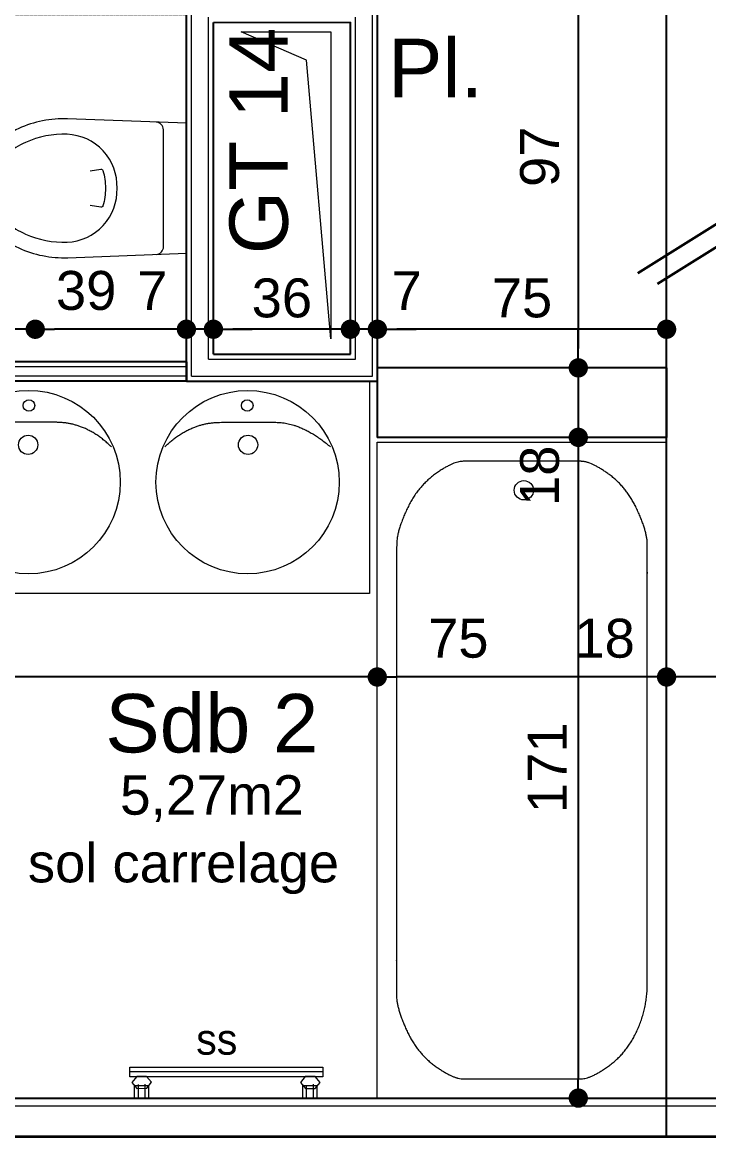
# Model space of a CAD drawing. Header units: centimetres. Extents: x 16433 to 114398, y -50094 to -12305.
# Drawn here: x 61239.6 to 61417.6, y -32164.1 to -31875.3 of the extents above; entities that cross this region are included whole.
import ezdxf

# ---------------------------------------------------------------- set-up
doc = ezdxf.new("R2010")
doc.units = ezdxf.units.CM
doc.header["$LTSCALE"] = 0.5
doc.linetypes.add('Style de ligne -1', pattern=[0.41664, 0.20828, -0.20836])
doc.linetypes.add('Style de ligne -5', pattern=[0.20828, 0.069425, -0.138855])
doc.layers.get('0').update_dxf_attribs({"linetype": 'CONTINUOUS'})
doc.layers.get('DEFPOINTS').update_dxf_attribs({"linetype": 'CONTINUOUS'})
doc.layers.add('3-BAT C-Niveau-3', color=7, linetype='CONTINUOUS')
doc.styles.add('Geneva', font='')
doc.styles.add('Helvetica', font='')
doc.styles.get('Geneva').set_extended_font_data('Geneva')
doc.styles.get('Helvetica').set_extended_font_data('Helvetica')
doc.dimstyles.new('IS', dxfattribs={"dimtxt": 10.08724, "dimasz": 5.007446, "dimexe": 2, "dimexo": 10, "dimgap": 3, "dimtad": 1, "dimdec": 1, "dimtxsty": 'Helvetica', "dimblk": 'DOT', "dimblk1": 'DOT', "dimblk2": 'DOT', "dimcen": 0, "dimdle": 10, "dimazin": 0, "dimtfac": 0.8, "dimtdec": 1, "dimtix": 1, "dimtmove": 0, "dimatfit": 0, "dimldrblk": 'VW_FILLEDARROW-1', "dimfxl": 10, "dimfxlon": 1, "dimfrac": 2, "dimtolj": 1, "dimarcsym": 0})

# ---------------------------------------------------------------- blocks, each defined once
blk = doc.blocks.new('Groupe-9-1')
at = {"color": 7, "linetype": 'Continuous', "lineweight": 35}
for p, q in [((17172.45, -46216.26), (17273.74, -46325.9)), ((17271.07, -46330.37), (17170.72, -46221.75))]:
    blk.add_line(p, q, dxfattribs=at)
at = {"color": 7, "linetype": 'Style de ligne -5', "lineweight": 5}
for p, q in [((17309.77, -46216.14), (17276.69, -46314.01)), ((17264.76, -46224.67), (17266.83, -46315.87)), ((17224.35, -46232.32), (17252.02, -46302.39)), ((17279.54, -46322.43), (17355.08, -46237.63)), ((17364.26, -46286.11), (17281.4, -46332.28)), ((17352.15, -46437.12), (17328.89, -46314.3)), ((17283.27, -46342.14), (17371.7, -46325.4)), ((17376.64, -46351.47), (17288.21, -46368.21)), ((17293.14, -46394.28), (17381.57, -46377.54)), ((17386.51, -46403.6), (17298.08, -46420.35)), ((17303.02, -46446.42), (17391.45, -46429.67))]:
    blk.add_line(p, q, dxfattribs=at)
at = {"color": 7, "linetype": 'Continuous', "lineweight": 5}
for p, q in [((17260.36, -46328.64), (17170.6, -46242.5)), ((17161.99, -46292.89), (17262.22, -46338.49)), ((17264.09, -46348.35), (17170.14, -46335.92)), ((17226.71, -46419.65), (17210.98, -46336.63)), ((17177.53, -46374.96), (17265.96, -46358.21)), ((17270.9, -46384.28), (17182.47, -46401.03))]:
    blk.add_line(p, q, dxfattribs=at)
at = {"color": 7, "linetype": 'Style de ligne -5', "lineweight": 5, "flags": 128}
for points in [[(17192.81, -46238.29), (17349.58, -46208.6), (17391.45, -46429.67), (17303.02, -46446.42), (17277.9, -46313.78), (17264.83, -46316.25)], [(17192.81, -46238.29), (17349.58, -46208.6), (17350.51, -46213.52), (17196.81, -46242.62)]]:
    blk.add_lwpolyline(points, dxfattribs=at)
for points in [[(17391.47, -46456.64), (17344.67, -46209.53), (17349.58, -46208.6), (17396.38, -46455.71)], [(17359.77, -46415.32), (17337.08, -46419.62), (17352.15, -46437.12)]]:
    blk.add_lwpolyline(points, close=True, dxfattribs=at)
at = {"color": 7, "linetype": 'Continuous', "lineweight": 5, "flags": 128}
for points in [[(17259.04, -46317.35), (17258.25, -46317.5), (17275.83, -46410.35), (17187.4, -46427.1), (17153.07, -46245.82), (17187.01, -46239.39)], [(17191.01, -46243.72), (17154, -46250.73), (17153.07, -46245.82), (17187.01, -46239.39)]]:
    blk.add_lwpolyline(points, dxfattribs=at)
for points in [[(17158.19, -46244.89), (17197.45, -46452.21), (17192.54, -46453.14), (17153.28, -46245.82)], [(17206.33, -46292.47), (17225, -46306.07), (17227.44, -46283.1)]]:
    blk.add_lwpolyline(points, close=True, dxfattribs=at)
at = {"color": 7, "linetype": 'Style de ligne -5', "lineweight": 5}
blk.add_arc((17269.93, -46325.46), 60, 10.7236, 130.3529, dxfattribs=at)
at = {"color": 7, "linetype": 'Continuous', "lineweight": 5}
blk.add_arc((17269.93, -46325.46), 60, 135.087, 190.7236, dxfattribs=at)
blk = doc.blocks.new('Groupe-14-1')
at = {"color": 7}
blk.add_blockref('Groupe-9-1', (0, 0), dxfattribs=at)
blk = doc.blocks.new('Baignoire 175x75')
at = {"color": 7, "linetype": 'Continuous', "lineweight": 18, "flags": 128}
blk.add_lwpolyline([(0, 0), (170, 0), (170, -75), (0, -75)], close=True, dxfattribs=at)
at = {"color": 7, "linetype": 'Continuous', "lineweight": 18}
blk.add_ellipse((12.5, -37), major_axis=(2.5, 0), ratio=1, dxfattribs=at)
blk.add_open_spline([(140.1, -5), (146.77, -5), (152.55, -7.67), (158.33, -10.35), (161.66, -14.98), (165, -19.6), (165, -22.28), (165, -29.89), (165, -37.5), (165, -45.11), (165, -52.72), (165, -55.4), (161.66, -60.02), (158.33, -64.65), (152.55, -67.33), (146.77, -70), (143.44, -70), (114.22, -70), (85, -70), (55.78, -70), (26.56, -70), (23.23, -70), (17.45, -67.33), (11.67, -64.65), (8.34, -60.02), (5, -55.4), (5, -52.72), (5, -45.11), (5, -37.5), (5, -29.89), (5, -22.28), (5, -19.6), (8.34, -14.98), (11.67, -10.35), (17.45, -7.67), (23.23, -5), (26.56, -5), (83.33, -5), (140.1, -5)], degree=2, knots=[0, 0, 0, 0.017264, 0.017264, 0.034528, 0.034528, 0.051791, 0.051791, 0.100954, 0.100954, 0.150116, 0.150116, 0.16738, 0.16738, 0.184644, 0.184644, 0.201908, 0.201908, 0.353112, 0.353112, 0.504316, 0.504316, 0.52158, 0.52158, 0.538843, 0.538843, 0.556107, 0.556107, 0.60527, 0.60527, 0.654432, 0.654432, 0.671696, 0.671696, 0.68896, 0.68896, 0.706224, 0.706224, 1, 1, 1], dxfattribs=at)
blk = doc.blocks.new('Groupe-18-1')
at = {"color": 7, "linetype": 'Continuous', "lineweight": 5, "flags": 128}
for points in [[(17230.63, -46136.5), (17231.66, -46141.95), (17226.75, -46142.88), (17225.71, -46137.43)], [(17231.66, -46141.95), (17254.72, -46163.48), (17252.69, -46165.65), (17229.63, -46144.12)], [(17241.04, -46204.4), (17254.64, -46175.93), (17257.32, -46177.21), (17243.73, -46205.68)], [(17243.63, -46205.15), (17244.66, -46210.59), (17239.75, -46211.53), (17238.71, -46206.08)]]:
    blk.add_lwpolyline(points, close=True, dxfattribs=at)
at = {"color": 7, "linetype": 'Continuous', "lineweight": 5}
for points in [[(17237.49, -46173.85), (17250.6, -46169.64), (17254.72, -46163.48)], [(17237.49, -46173.85), (17251.24, -46172.99), (17257.32, -46177.21)]]:
    blk.add_open_spline(points, degree=2, dxfattribs=at)
blk = doc.blocks.new('Groupe-19-1')
at = {"color": 7, "linetype": 'Continuous', "lineweight": 9}
for p, q in [((16953.9, -46174.53), (16944.59, -46125.4)), ((16938.34, -46128.8), (16941.79, -46128.15)), ((16938.67, -46130.52), (16942.26, -46129.84)), ((16946.46, -46171.65), (16949.56, -46171.07)), ((16946.79, -46173.37), (16950.3, -46172.71))]:
    blk.add_line(p, q, dxfattribs=at)
at = {"color": 7, "linetype": 'Continuous', "lineweight": 9, "flags": 128}
for points in [[(16938.83, -46131.38), (16938.15, -46127.79), (16941.39, -46127.18), (16942.07, -46130.77)], [(16942.02, -46126.4), (16940.76, -46127.96), (16941.25, -46130.46), (16943.02, -46131.39), (16944.28, -46129.82), (16943.78, -46127.33)], [(16952.69, -46174.76), (16943.39, -46125.63), (16945.8, -46125.17), (16955.1, -46174.3)], [(16946.95, -46174.23), (16946.28, -46170.72), (16949.47, -46170.12), (16950.14, -46173.63)], [(16951.1, -46174.32), (16952.36, -46172.76), (16951.87, -46170.27), (16950.1, -46169.34), (16948.84, -46170.9), (16949.34, -46173.4)]]:
    blk.add_lwpolyline(points, close=True, dxfattribs=at)
at = {"color": 7, "insert": (16961.04, -46145.19), "char_height": 7.9926, "width": 24.9991, "attachment_point": 2, "rotation": 280.6809, "line_spacing_factor": 1.060906, "style": 'Geneva'}
blk.add_mtext('\\pt6.3326,12.668;ss', dxfattribs=at)
blk = doc.blocks.new('Sol carrelage')
at = {"color": 7, "insert": (0, -0.78), "char_height": 10.0872, "width": 104.0427, "attachment_point": 2, "line_spacing_factor": 0.834288, "style": 'Helvetica'}
blk.add_mtext('\\pt41.872,83.623;sol carrelage', dxfattribs=at)
blk = doc.blocks.new('Groupe-23-1')
at = {"color": 7, "linetype": 'Continuous', "lineweight": 18, "flags": 128}
blk.add_lwpolyline([(17109.66, -46035.22), (17131.99, -46153.12), (17077.95, -46163.36), (17055.62, -46045.45)], close=True, dxfattribs=at)
at = {"color": 7, "linetype": 'Continuous', "lineweight": 5}
for centre, major_axis in [((17089.86, -46071.14), (23.34, 4.42)), ((17099.34, -46069.23), (0.47, -2.46)), ((17109.38, -46067.54), (0.28, -1.47)), ((17100.42, -46126.93), (23.34, 4.42)), ((17119.91, -46123.14), (-0.28, 1.47)), ((17109.95, -46125.24), (-0.47, 2.46))]:
    blk.add_ellipse(centre, major_axis=major_axis, ratio=1, dxfattribs=at)
for points in [[(17102.84, -46090.53), (17107.83, -46083), (17106.43, -46075.33), (17105.03, -46067.66), (17103.72, -46061.03), (17102.41, -46054.41), (17094.85, -46048.34)], [(17105.42, -46104.13), (17112.81, -46109.32), (17114.31, -46116.97), (17115.81, -46124.62), (17117.02, -46131.27), (17118.23, -46137.91), (17113.41, -46146.32)]]:
    blk.add_open_spline(points, degree=2, knots=[0, 0, 0, 0.333333, 0.333333, 0.666667, 0.666667, 1, 1, 1], dxfattribs=at)
blk = doc.blocks.new('Groupe-24-1')
at = {"color": 7, "linetype": 'Continuous', "lineweight": 5}
for p, q in [((17123.22, -46106.47), (17092.38, -45943.95)), ((17124.49, -46106.22), (17093.65, -45943.71)), ((17124.49, -46106.22), (17093.65, -45943.71)), ((17126.85, -46105.78), (17096.01, -45943.26)), ((17126.85, -46105.78), (17096.01, -45943.26)), ((17123.16, -46106.48), (17221.41, -46087.87)), ((17124.68, -46107.51), (17220.37, -46089.39)), ((17124.68, -46107.51), (17220.37, -46089.39)), ((17129.82, -46111.02), (17216.87, -46094.53)), ((17129.82, -46111.02), (17216.87, -46094.53)), ((17124.68, -46107.51), (17133.4, -46153.59)), ((17124.68, -46107.51), (17133.4, -46153.59)), ((17129.82, -46111.02), (17136.91, -46148.45)), ((17129.82, -46111.02), (17136.91, -46148.45)), ((17131.34, -46112.05), (17137.94, -46146.93)), ((17136.91, -46148.45), (17223.96, -46131.96)), ((17136.91, -46148.45), (17223.96, -46131.96)), ((17137.94, -46146.93), (17222.44, -46130.93)), ((17133.4, -46153.59), (17229.1, -46135.47)), ((17133.4, -46153.59), (17229.1, -46135.47))]:
    blk.add_line(p, q, dxfattribs=at)
at = {"color": 7, "linetype": 'Continuous', "lineweight": 25}
for p, q in [((17123.22, -46106.47), (17092.38, -45943.95)), ((17128.13, -46105.53), (17097.29, -45943.02)), ((17123.16, -46106.48), (17221.41, -46087.87)), ((17131.34, -46112.05), (17215.83, -46096.05)), ((17215.83, -46096.05), (17222.44, -46130.93)), ((17123.16, -46106.48), (17132.37, -46155.11)), ((17128.13, -46105.53), (17123.22, -46106.47)), ((17131.34, -46112.05), (17137.94, -46146.93)), ((17137.94, -46146.93), (17222.44, -46130.93)), ((17132.37, -46155.11), (17230.62, -46136.5)), ((17135.77, -46154.44), (17118.08, -46157.79)), ((17149.72, -46228.13), (17135.77, -46154.44)), ((17149.72, -46228.13), (17135.77, -46154.44)), ((17132.04, -46231.48), (17118.08, -46157.79)), ((17132.04, -46231.48), (17118.08, -46157.79)), ((17149.72, -46228.13), (17132.04, -46231.48))]:
    blk.add_line(p, q, dxfattribs=at)
at = {"color": 251, "linetype": 'Style de ligne -1', "lineweight": 5, "true_color": 0x616161, "flags": 128}
blk.add_lwpolyline([(17184.85, -45921.35), (17216.56, -46088.79), (17126.79, -46105.79), (17095.08, -45938.35), (16908.95, -45973.59), (16890.3, -45875.12), (17086.71, -45837.93), (17086.71, -45837.94), (17294.47, -45798.81), (17313.07, -45897.04)], close=True, dxfattribs=at)
at = {"color": 7, "linetype": 'Continuous', "lineweight": 18, "flags": 128}
for points in [[(17155.76, -46100.36), (17188.88, -46094.07), (17184.25, -46063.57, 0.116334), (17179.4, -46051.58, 0.116144), (17169.72, -46043.03, 0.147727), (17161.87, -46042.2, 0.147725), (17154.9, -46045.84), (17154.89, -46045.84, 0.11673), (17149.01, -46057.35, 0.115952), (17148.88, -46070.28)], [(17168.95, -46079.49), (17168.97, -46079.49, 0.197992), (17177.79, -46074.17, 0.198081), (17180.28, -46064.17, 0.114919), (17176.18, -46053.98), (17176.18, -46053.97, 0.115526), (17167.99, -46046.64, 0.142778), (17162.62, -46046.13, 0.142778), (17157.81, -46048.58, 0.114832), (17152.88, -46058.38), (17152.88, -46058.4, 0.115368), (17152.81, -46069.39, 0.198081), (17158.8, -46077.78, 0.198023), (17168.95, -46079.49)]]:
    blk.add_lwpolyline(points, format="xyb", close=True, dxfattribs=at)
for points in [[(17172.07, -46071.79), (17173.02, -46074.44, -0.192032), (17173.01, -46074.8), (17173.01, -46074.8), (17173.01, -46074.8, -0.187463), (17172.77, -46075.06, -0.069687), (17168.4, -46076.54), (17168.39, -46076.54, -0.069688), (17163.78, -46076.77, -0.17618), (17163.47, -46076.62), (17163.46, -46076.62, -0.18073), (17163.33, -46076.29), (17163.33, -46076.28), (17163.23, -46073.46)], [(17153.99, -46092.62), (17153.99, -46092.63, 0.193855), (17154.84, -46093.85), (17154.86, -46093.86, 0.192143), (17156.31, -46094.15), (17186.08, -46088.5), (17186.09, -46088.49, 0.194357), (17187.34, -46087.69, 0.193855), (17187.69, -46086.23), (17187.69, -46086.23)]]:
    blk.add_lwpolyline(points, format="xyb", dxfattribs=at)
at = {"color": 7, "linetype": 'Continuous', "lineweight": 13, "flags": 128}
blk.add_lwpolyline([(17214.72, -46103.59), (17219.05, -46126.45), (17140.94, -46141.25), (17210.7, -46121.58)], close=True, dxfattribs=at)
at = {"color": 7}
for name in ['Groupe-23-1', 'Groupe-19-1', 'Groupe-18-1']:
    blk.add_blockref(name, (0, 0), dxfattribs=at)
for name, p, rotation in [('Sol carrelage', (17006.12, -46127.87), 280.7235947438887), ('Baignoire 175x75', (17130.85, -46231.71), 190.7235947438775)]:
    blk.add_blockref(name, p, dxfattribs=dict(at, rotation=rotation))
at = {"color": 7, "insert": (17044.76, -46128.03), "char_height": 15.1309, "attachment_point": 2, "rotation": 280.7236, "line_spacing_factor": 0.834288, "style": 'Helvetica'}
blk.add_mtext('\\pt38.084;Sdb 2\\P{\\H0.6752x;5,27m2}\\P', dxfattribs=at)
at = {"color": 7, "insert": (17222.36, -46153.43), "char_height": 15.1309, "width": 24.7013, "attachment_point": 2, "rotation": 280.7236, "line_spacing_factor": 0.834288, "style": 'Helvetica'}
blk.add_mtext('\\pt38.084,75.851;Pl.\\P', dxfattribs=at)
blk = doc.blocks.new('_DOT')
at = {"color": 0, "linetype": 'ByBlock', "lineweight": -2}
blk.add_line((-0.5, 0), (-1, 0), dxfattribs=at)
at = {"color": 0, "linetype": 'ByBlock', "const_width": 0.5}
blk.add_lwpolyline([(-0.25, 0, 1), (0.25, 0, 1)], format="xyb", close=True, dxfattribs=at)
blk = doc.blocks.new('*D1834')
at = {"layer": '3-BAT C-Niveau-3', "color": 0, "linetype": 'Continuous', "lineweight": -2, "transparency": 16777216}
blk.add_line((61326.63, -32044.95), (61121.75, -32044.95), dxfattribs=at)
at = {"layer": 'DEFPOINTS', "color": 0, "linetype": 'Continuous', "transparency": 16777216}
for p in [(61331.64, -31983.86), (61116.74, -32043.86), (61116.74, -32044.95)]:
    blk.add_point(p, dxfattribs=at)
at = {"layer": '3-BAT C-Niveau-3', "color": 0, "linetype": 'Continuous', "lineweight": -2, "transparency": 16777216, "xscale": 5.007446289062499, "yscale": 5.007446289062499, "zscale": 5.007446289062499, "rotation": 180}
blk.add_blockref('_DOT', (61116.74, -32044.95), dxfattribs=at)
at = {"layer": '3-BAT C-Niveau-3', "color": 0, "linetype": 'Continuous', "lineweight": -2, "transparency": 16777216, "xscale": 5.007446289062499, "yscale": 5.007446289062499, "zscale": 5.007446289062499}
blk.add_blockref('_DOT', (61331.64, -32044.95), dxfattribs=at)
at = {"layer": '3-BAT C-Niveau-3', "color": 0, "linetype": 'Continuous', "lineweight": 5, "transparency": 16777216, "insert": (61187.75, -32034.97), "char_height": 10.087, "attachment_point": 5, "style": 'Helvetica'}
blk.add_mtext('\\A1;215', dxfattribs=at)
blk = doc.blocks.new('VW_FILLEDARROW-1')
at = {"color": 0, "linetype": 'Continuous', "lineweight": 5, "flags": 128}
blk.add_lwpolyline([(-1.997, 0.535), (0, 0), (-1.997, -0.535)], close=True, dxfattribs=at)
blk = doc.blocks.new('*D1835')
at = {"layer": '3-BAT C-Niveau-3', "color": 0, "linetype": 'Continuous', "lineweight": -2, "transparency": 16777216}
blk.add_line((61401.63, -32044.95), (61336.65, -32044.95), dxfattribs=at)
at = {"layer": 'DEFPOINTS', "color": 0, "linetype": 'Continuous', "transparency": 16777216}
for p in [(61331.64, -31983.86), (61331.64, -32044.95), (61406.64, -32060.36)]:
    blk.add_point(p, dxfattribs=at)
at = {"layer": '3-BAT C-Niveau-3', "color": 0, "linetype": 'Continuous', "lineweight": -2, "transparency": 16777216, "xscale": 5.007446289062499, "yscale": 5.007446289062499, "zscale": 5.007446289062499, "rotation": 180}
blk.add_blockref('_DOT', (61331.64, -32044.95), dxfattribs=at)
at = {"layer": '3-BAT C-Niveau-3', "color": 0, "linetype": 'Continuous', "lineweight": -2, "transparency": 16777216, "xscale": 5.007446289062499, "yscale": 5.007446289062499, "zscale": 5.007446289062499}
blk.add_blockref('_DOT', (61406.64, -32044.95), dxfattribs=at)
at = {"layer": '3-BAT C-Niveau-3', "color": 0, "linetype": 'Continuous', "lineweight": 5, "transparency": 16777216, "insert": (61352.64, -32034.97), "char_height": 10.087, "attachment_point": 5, "style": 'Helvetica'}
blk.add_mtext('\\A1;75', dxfattribs=at)
blk = doc.blocks.new('*D1836')
at = {"layer": '3-BAT C-Niveau-3', "color": 0, "linetype": 'Continuous', "lineweight": -2, "transparency": 16777216}
for p, q in [((61401.63, -32044.95), (61396.62, -32044.95)), ((61424.64, -32044.95), (61406.64, -32044.95)), ((61429.65, -32044.95), (61434.65, -32044.95))]:
    blk.add_line(p, q, dxfattribs=at)
at = {"layer": 'DEFPOINTS', "color": 0, "linetype": 'Continuous', "transparency": 16777216}
for p in [(61424.64, -31998.63), (61406.64, -32044.95), (61406.64, -32060.36)]:
    blk.add_point(p, dxfattribs=at)
at = {"layer": '3-BAT C-Niveau-3', "color": 0, "linetype": 'Continuous', "lineweight": -2, "transparency": 16777216, "xscale": 5.007446289062499, "yscale": 5.007446289062499, "zscale": 5.007446289062499}
blk.add_blockref('_DOT', (61406.64, -32044.95), dxfattribs=at)
at = {"layer": '3-BAT C-Niveau-3', "color": 0, "linetype": 'Continuous', "lineweight": -2, "transparency": 16777216, "xscale": 5.007446289062499, "yscale": 5.007446289062499, "zscale": 5.007446289062499, "rotation": 180}
blk.add_blockref('_DOT', (61424.64, -32044.95), dxfattribs=at)
at = {"layer": '3-BAT C-Niveau-3', "color": 0, "linetype": 'Continuous', "lineweight": 5, "transparency": 16777216, "insert": (61390.57, -32034.97), "char_height": 10.087, "attachment_point": 5, "style": 'Helvetica'}
blk.add_mtext('\\A1;18', dxfattribs=at)
blk = doc.blocks.new('*D1852')
at = {"layer": '3-BAT C-Niveau-3', "color": 0, "linetype": 'Continuous', "lineweight": -2, "transparency": 16777216}
blk.add_line((61237.97, -31954.85), (61124.25, -31954.85), dxfattribs=at)
at = {"layer": 'DEFPOINTS', "color": 0, "linetype": 'Continuous', "transparency": 16777216}
for p in [(61119.24, -31947.75), (61242.98, -31947.8), (61119.24, -31954.85)]:
    blk.add_point(p, dxfattribs=at)
at = {"layer": '3-BAT C-Niveau-3', "color": 0, "linetype": 'Continuous', "lineweight": -2, "transparency": 16777216, "xscale": 5.007446289062499, "yscale": 5.007446289062499, "zscale": 5.007446289062499, "rotation": 180}
blk.add_blockref('_DOT', (61119.24, -31954.85), dxfattribs=at)
at = {"layer": '3-BAT C-Niveau-3', "color": 0, "linetype": 'Continuous', "lineweight": -2, "transparency": 16777216, "xscale": 5.007446289062499, "yscale": 5.007446289062499, "zscale": 5.007446289062499}
blk.add_blockref('_DOT', (61242.98, -31954.85), dxfattribs=at)
at = {"layer": '3-BAT C-Niveau-3', "color": 0, "linetype": 'Continuous', "lineweight": 5, "transparency": 16777216, "insert": (61181.11, -31946.8), "char_height": 10.087, "attachment_point": 5, "style": 'Helvetica'}
blk.add_mtext('\\A1;124', dxfattribs=at)
blk = doc.blocks.new('*D1853')
at = {"layer": '3-BAT C-Niveau-3', "color": 0, "linetype": 'Continuous', "lineweight": -2, "transparency": 16777216}
blk.add_line((61277.15, -31954.85), (61247.99, -31954.85), dxfattribs=at)
at = {"layer": 'DEFPOINTS', "color": 0, "linetype": 'Continuous', "transparency": 16777216}
for p in [(61282.16, -31900.36), (61242.98, -31947.8), (61242.98, -31954.85)]:
    blk.add_point(p, dxfattribs=at)
at = {"layer": '3-BAT C-Niveau-3', "color": 0, "linetype": 'Continuous', "lineweight": -2, "transparency": 16777216, "xscale": 5.007446289062499, "yscale": 5.007446289062499, "zscale": 5.007446289062499, "rotation": 180}
blk.add_blockref('_DOT', (61242.98, -31954.85), dxfattribs=at)
at = {"layer": '3-BAT C-Niveau-3', "color": 0, "linetype": 'Continuous', "lineweight": -2, "transparency": 16777216, "xscale": 5.007446289062499, "yscale": 5.007446289062499, "zscale": 5.007446289062499}
blk.add_blockref('_DOT', (61282.16, -31954.85), dxfattribs=at)
at = {"layer": '3-BAT C-Niveau-3', "color": 0, "linetype": 'Continuous', "lineweight": 5, "transparency": 16777216, "insert": (61256.17, -31944.86), "char_height": 10.087, "attachment_point": 5, "style": 'Helvetica'}
blk.add_mtext('\\A1;39', dxfattribs=at)
blk = doc.blocks.new('*D1854')
at = {"layer": '3-BAT C-Niveau-3', "color": 0, "linetype": 'Continuous', "lineweight": -2, "transparency": 16777216}
for p, q in [((61277.15, -31954.85), (61272.15, -31954.85)), ((61289.16, -31954.85), (61282.16, -31954.85)), ((61294.17, -31954.85), (61299.18, -31954.85))]:
    blk.add_line(p, q, dxfattribs=at)
at = {"layer": 'DEFPOINTS', "color": 0, "linetype": 'Continuous', "transparency": 16777216}
for p in [(61282.16, -31900.36), (61282.16, -31954.85), (61289.16, -31961.32)]:
    blk.add_point(p, dxfattribs=at)
at = {"layer": '3-BAT C-Niveau-3', "color": 0, "linetype": 'Continuous', "lineweight": -2, "transparency": 16777216, "xscale": 5.007446289062499, "yscale": 5.007446289062499, "zscale": 5.007446289062499}
blk.add_blockref('_DOT', (61282.16, -31954.85), dxfattribs=at)
at = {"layer": '3-BAT C-Niveau-3', "color": 0, "linetype": 'Continuous', "lineweight": -2, "transparency": 16777216, "xscale": 5.007446289062499, "yscale": 5.007446289062499, "zscale": 5.007446289062499, "rotation": 180}
blk.add_blockref('_DOT', (61289.16, -31954.85), dxfattribs=at)
at = {"layer": '3-BAT C-Niveau-3', "color": 0, "linetype": 'Continuous', "lineweight": 5, "transparency": 16777216, "insert": (61273.33, -31944.86), "char_height": 10.087, "attachment_point": 5, "style": 'Helvetica'}
blk.add_mtext('\\A1;7', dxfattribs=at)
blk = doc.blocks.new('*D1855')
at = {"layer": '3-BAT C-Niveau-3', "color": 0, "linetype": 'Continuous', "lineweight": -2, "transparency": 16777216}
blk.add_line((61319.65, -31954.85), (61294.17, -31954.85), dxfattribs=at)
at = {"layer": 'DEFPOINTS', "color": 0, "linetype": 'Continuous', "transparency": 16777216}
for p in [(61289.16, -31954.85), (61289.16, -31961.32), (61324.66, -31961.32)]:
    blk.add_point(p, dxfattribs=at)
at = {"layer": '3-BAT C-Niveau-3', "color": 0, "linetype": 'Continuous', "lineweight": -2, "transparency": 16777216, "xscale": 5.007446289062499, "yscale": 5.007446289062499, "zscale": 5.007446289062499, "rotation": 180}
blk.add_blockref('_DOT', (61289.16, -31954.85), dxfattribs=at)
at = {"layer": '3-BAT C-Niveau-3', "color": 0, "linetype": 'Continuous', "lineweight": -2, "transparency": 16777216, "xscale": 5.007446289062499, "yscale": 5.007446289062499, "zscale": 5.007446289062499}
blk.add_blockref('_DOT', (61324.66, -31954.85), dxfattribs=at)
at = {"layer": '3-BAT C-Niveau-3', "color": 0, "linetype": 'Continuous', "lineweight": 5, "transparency": 16777216, "insert": (61306.91, -31946.8), "char_height": 10.087, "attachment_point": 5, "style": 'Helvetica'}
blk.add_mtext('\\A1;36', dxfattribs=at)
blk = doc.blocks.new('*D1856')
at = {"layer": '3-BAT C-Niveau-3', "color": 0, "linetype": 'Continuous', "lineweight": -2, "transparency": 16777216}
for p, q in [((61319.65, -31954.85), (61314.65, -31954.85)), ((61331.66, -31954.85), (61324.66, -31954.85)), ((61336.67, -31954.85), (61341.68, -31954.85))]:
    blk.add_line(p, q, dxfattribs=at)
at = {"layer": 'DEFPOINTS', "color": 0, "linetype": 'Continuous', "transparency": 16777216}
for p in [(61324.66, -31954.85), (61331.66, -31954.31), (61324.66, -31961.32)]:
    blk.add_point(p, dxfattribs=at)
at = {"layer": '3-BAT C-Niveau-3', "color": 0, "linetype": 'Continuous', "lineweight": -2, "transparency": 16777216, "xscale": 5.007446289062499, "yscale": 5.007446289062499, "zscale": 5.007446289062499}
blk.add_blockref('_DOT', (61324.66, -31954.85), dxfattribs=at)
at = {"layer": '3-BAT C-Niveau-3', "color": 0, "linetype": 'Continuous', "lineweight": -2, "transparency": 16777216, "xscale": 5.007446289062499, "yscale": 5.007446289062499, "zscale": 5.007446289062499, "rotation": 180}
blk.add_blockref('_DOT', (61331.66, -31954.85), dxfattribs=at)
at = {"layer": '3-BAT C-Niveau-3', "color": 0, "linetype": 'Continuous', "lineweight": 5, "transparency": 16777216, "insert": (61339.26, -31944.86), "char_height": 10.087, "attachment_point": 5, "style": 'Helvetica'}
blk.add_mtext('\\A1;7', dxfattribs=at)
blk = doc.blocks.new('*D1857')
at = {"layer": '3-BAT C-Niveau-3', "color": 0, "linetype": 'Continuous', "lineweight": -2, "transparency": 16777216}
blk.add_line((61401.63, -31954.85), (61336.67, -31954.85), dxfattribs=at)
at = {"layer": 'DEFPOINTS', "color": 0, "linetype": 'Continuous', "transparency": 16777216}
for p in [(61331.66, -31954.31), (61331.66, -31954.85), (61406.64, -31954.35)]:
    blk.add_point(p, dxfattribs=at)
at = {"layer": '3-BAT C-Niveau-3', "color": 0, "linetype": 'Continuous', "lineweight": -2, "transparency": 16777216, "xscale": 5.007446289062499, "yscale": 5.007446289062499, "zscale": 5.007446289062499, "rotation": 180}
blk.add_blockref('_DOT', (61331.66, -31954.85), dxfattribs=at)
at = {"layer": '3-BAT C-Niveau-3', "color": 0, "linetype": 'Continuous', "lineweight": -2, "transparency": 16777216, "xscale": 5.007446289062499, "yscale": 5.007446289062499, "zscale": 5.007446289062499}
blk.add_blockref('_DOT', (61406.64, -31954.85), dxfattribs=at)
at = {"layer": '3-BAT C-Niveau-3', "color": 0, "linetype": 'Continuous', "lineweight": 5, "transparency": 16777216, "insert": (61369.15, -31946.8), "char_height": 10.087, "attachment_point": 5, "style": 'Helvetica'}
blk.add_mtext('\\A1;75', dxfattribs=at)
blk = doc.blocks.new('*D1907')
at = {"layer": '3-BAT C-Niveau-3', "color": 0, "linetype": 'Continuous', "lineweight": -2, "transparency": 16777216}
for p, q in [((61383.75, -31982.86), (61381.75, -31982.86)), ((61383.75, -31987.86), (61383.75, -32149.06)), ((61383.75, -32154.06), (61381.75, -32154.06))]:
    blk.add_line(p, q, dxfattribs=at)
at = {"layer": 'DEFPOINTS', "color": 0, "linetype": 'Continuous', "transparency": 16777216}
for p in [(61391.44, -31982.86), (61383.75, -32154.06), (61387.89, -32154.06)]:
    blk.add_point(p, dxfattribs=at)
at = {"layer": '3-BAT C-Niveau-3', "color": 0, "linetype": 'Continuous', "lineweight": -2, "transparency": 16777216, "xscale": 5.007446289062499, "yscale": 5.007446289062499, "zscale": 5.007446289062499}
for p, rotation in [((61383.75, -31982.86), 90), ((61383.75, -32154.06), 270)]:
    blk.add_blockref('_DOT', p, dxfattribs=dict(at, rotation=rotation))
at = {"layer": '3-BAT C-Niveau-3', "color": 0, "linetype": 'Continuous', "lineweight": 5, "transparency": 16777216, "insert": (61375.71, -32068.46), "char_height": 10.087, "attachment_point": 5, "rotation": 90, "style": 'Helvetica'}
blk.add_mtext('\\A1;171', dxfattribs=at)
blk = doc.blocks.new('*D1908')
at = {"layer": '3-BAT C-Niveau-3', "color": 0, "linetype": 'Continuous', "lineweight": -2, "transparency": 16777216}
for p, q in [((61383.75, -31959.85), (61383.75, -31954.84)), ((61383.75, -31964.86), (61381.75, -31964.86)), ((61383.75, -31964.86), (61383.75, -31982.86)), ((61383.75, -31982.86), (61381.75, -31982.86)), ((61383.75, -31987.86), (61383.75, -31992.87))]:
    blk.add_line(p, q, dxfattribs=at)
at = {"layer": 'DEFPOINTS', "color": 0, "linetype": 'Continuous', "transparency": 16777216}
for p in [(61391.44, -31964.86), (61383.75, -31982.86), (61391.44, -31982.86)]:
    blk.add_point(p, dxfattribs=at)
at = {"layer": '3-BAT C-Niveau-3', "color": 0, "linetype": 'Continuous', "lineweight": -2, "transparency": 16777216, "xscale": 5.007446289062499, "yscale": 5.007446289062499, "zscale": 5.007446289062499}
for p, rotation in [((61383.75, -31964.86), 270), ((61383.75, -31982.86), 90)]:
    blk.add_blockref('_DOT', p, dxfattribs=dict(at, rotation=rotation))
at = {"layer": '3-BAT C-Niveau-3', "color": 0, "linetype": 'Continuous', "lineweight": 5, "transparency": 16777216, "insert": (61373.77, -31992.82), "char_height": 10.087, "attachment_point": 5, "rotation": 90, "style": 'Helvetica'}
blk.add_mtext('\\A1;18', dxfattribs=at)
blk = doc.blocks.new('*D1909')
at = {"layer": '3-BAT C-Niveau-3', "color": 0, "linetype": 'Continuous', "lineweight": -2, "transparency": 16777216}
for p, q in [((61393.75, -31868.32), (61381.75, -31868.32)), ((61383.75, -31873.33), (61383.75, -31959.85)), ((61383.75, -31964.86), (61381.75, -31964.86))]:
    blk.add_line(p, q, dxfattribs=at)
at = {"layer": 'DEFPOINTS', "color": 0, "linetype": 'Continuous', "transparency": 16777216}
for p in [(61406.36, -31868.32), (61383.75, -31964.86), (61391.44, -31964.86)]:
    blk.add_point(p, dxfattribs=at)
at = {"layer": '3-BAT C-Niveau-3', "color": 0, "linetype": 'Continuous', "lineweight": -2, "transparency": 16777216, "xscale": 5.007446289062499, "yscale": 5.007446289062499, "zscale": 5.007446289062499}
for p, rotation in [((61383.75, -31868.32), 90), ((61383.75, -31964.86), 270)]:
    blk.add_blockref('_DOT', p, dxfattribs=dict(at, rotation=rotation))
at = {"layer": '3-BAT C-Niveau-3', "color": 0, "linetype": 'Continuous', "lineweight": 5, "transparency": 16777216, "insert": (61373.77, -31910.15), "char_height": 10.087, "attachment_point": 5, "rotation": 90, "style": 'Helvetica'}
blk.add_mtext('\\A1;97', dxfattribs=at)

msp = doc.modelspace()

# ---------------------------------------------------------------- linework, layer by layer
at = {"layer": '3-BAT C-Niveau-3', "color": 7, "linetype": 'Continuous', "lineweight": 25}
for p, q in [((61406.638, -32164.063), (61406.638, -31502.317)), ((61406.638, -31962.907), (61406.638, -31502.317)), ((61406.638, -32108.184), (61406.638, -31967.907)), ((61406.638, -32164.063), (61406.638, -32136.184)), ((60664.284, -32154.063), (62159.095, -32154.063)), ((60664.284, -32164.063), (62159.095, -32164.063))]:
    msp.add_line(p, q, dxfattribs=at)
at = {"layer": '3-BAT C-Niveau-3', "color": 7, "linetype": 'Continuous', "lineweight": 5}
for p, q in [((60664.284, -32154.063), (62159.095, -32154.063)), ((60664.284, -32156.063), (62159.095, -32156.063)), ((60664.284, -32164.063), (62159.095, -32164.063)), ((62163.095, -32164.063), (60668.284, -32164.063))]:
    msp.add_line(p, q, dxfattribs=at)
at = {"layer": '3-BAT C-Niveau-3', "color": 7, "linetype": 'Continuous', "lineweight": 35}
msp.add_line((62163.095, -32164.063), (60668.284, -32164.063), dxfattribs=at)

# ---------------------------------------------------------------- block references
at = {"layer": '3-BAT C-Niveau-3', "color": 7, "rotation": 79.27640525611221}
for name in ['Groupe-14-1', 'Groupe-24-1']:
    msp.add_blockref(name, (12794.751, -40213.357), dxfattribs=at)

# ---------------------------------------------------------------- texts
at = {"layer": '3-BAT C-Niveau-3', "color": 5, "true_color": 0x0000ff, "insert": (61293.319, -31935.406), "char_height": 15.13086, "width": 76.08661, "attachment_point": 1, "rotation": 90, "line_spacing_factor": 0.25, "style": 'Helvetica'}
msp.add_mtext('\\pt29.808,59.147;GT 14', dxfattribs=at)

# ---------------------------------------------------------------- dimensions: what is measured, and where the dimension line sits
at = {"layer": '3-BAT C-Niveau-3', "color": 7, "linetype": 'Continuous', "lineweight": 5}
for base, p1, p2, override, picture, middle in [((61383.751, -31964.857), (61406.359, -31868.318), (61391.438, -31964.857), {"dimtxt": 10.08724, "dimdec": 0, "dimpost": '<>', "dimtxsty": 'Helvetica', "dimtmove": 2}, '*D1909', (61373.766, -31910.154)), ((61383.751, -31982.857), (61391.438, -31964.857), (61391.438, -31982.857), {"dimtxt": 10.08724, "dimdec": 0, "dimpost": '<>', "dimtxsty": 'Helvetica', "dimtix": 0, "dimtmove": 2}, '*D1908', (61373.766, -31992.821))]:
    dim = msp.add_linear_dim(base=base, p1=p1, p2=p2, angle=90, dimstyle='IS', override=override, dxfattribs=at)
    dim.commit()
    dim.dimension.update_dxf_attribs({"geometry": picture, "text_midpoint": middle, "dimtype": 160})
for base, p1, p2, override, picture, middle in [((61242.978, -31954.847), (61282.162, -31900.357), (61242.978, -31947.804), {"dimtxt": 10.08724, "dimdec": 0, "dimpost": '<>', "dimtxsty": 'Helvetica', "dimse1": 1, "dimse2": 1, "dimtmove": 2}, '*D1853', (61256.17, -31944.862)), ((61282.162, -31954.847), (61289.162, -31961.324), (61282.162, -31900.357), {"dimtxt": 10.08724, "dimdec": 0, "dimpost": '<>', "dimtxsty": 'Helvetica', "dimse1": 1, "dimse2": 1, "dimtix": 0, "dimtmove": 2}, '*D1854', (61273.326, -31944.862)), ((61324.662, -31954.847), (61331.662, -31954.312), (61324.662, -31961.324), {"dimtxt": 10.08724, "dimdec": 0, "dimpost": '<>', "dimtxsty": 'Helvetica', "dimse1": 1, "dimse2": 1, "dimtix": 0, "dimtmove": 2}, '*D1856', (61339.26, -31944.862)), ((61116.745, -32044.953), (61331.638, -31983.857), (61116.745, -32043.857), {"dimtxt": 10.08724, "dimdec": 0, "dimpost": '<>', "dimtxsty": 'Helvetica', "dimse1": 1, "dimse2": 1, "dimtmove": 2}, '*D1834', (61187.751, -32034.968)), ((61331.638, -32044.953), (61406.638, -32060.357), (61331.638, -31983.857), {"dimtxt": 10.08724, "dimdec": 0, "dimpost": '<>', "dimtxsty": 'Helvetica', "dimse1": 1, "dimse2": 1, "dimtmove": 2}, '*D1835', (61352.638, -32034.968)), ((61406.638, -32044.953), (61424.638, -31998.626), (61406.638, -32060.357), {"dimtxt": 10.08724, "dimdec": 0, "dimpost": '<>', "dimtxsty": 'Helvetica', "dimse1": 1, "dimse2": 1, "dimtix": 0, "dimtmove": 2}, '*D1836', (61390.565, -32034.968))]:
    dim = msp.add_linear_dim(base=base, p1=p1, p2=p2, dimstyle='IS', override=override, dxfattribs=at)
    dim.commit()
    dim.dimension.update_dxf_attribs({"geometry": picture, "text_midpoint": middle, "dimtype": 160})
for base, p1, p2, picture, middle in [((61119.245, -31954.847), (61242.978, -31947.804), (61119.245, -31947.746), '*D1852', (61181.111, -31946.803)), ((61289.162097165, -31954.846995947), (61324.662097165, -31961.324360835), (61289.162097165, -31961.324360835), '*D1855', (61306.912097165, -31946.803376156)), ((61331.662, -31954.847), (61406.638, -31954.347), (61331.662, -31954.312), '*D1857', (61369.15, -31946.803))]:
    dim = msp.add_linear_dim(base=base, p1=p1, p2=p2, dimstyle='IS', override={"dimtxt": 10.08724, "dimdec": 0, "dimpost": '<>', "dimtxsty": 'Helvetica', "dimse1": 1, "dimse2": 1, "dimtmove": 2}, dxfattribs=at)
    dim.commit()
    dim.dimension.update_dxf_attribs({"geometry": picture, "text_midpoint": middle})
dim = msp.add_linear_dim(base=(61383.751, -32154.063), p1=(61391.438, -31982.857), p2=(61387.888, -32154.063), angle=90, dimstyle='IS', override={"dimtxt": 10.08724, "dimdec": 0, "dimpost": '<>', "dimtxsty": 'Helvetica', "dimtmove": 2}, dxfattribs=at)
dim.commit()
dim.dimension.update_dxf_attribs({"geometry": '*D1907', "text_midpoint": (61375.708, -32068.46)})

doc.saveas('drawing.dxf')
